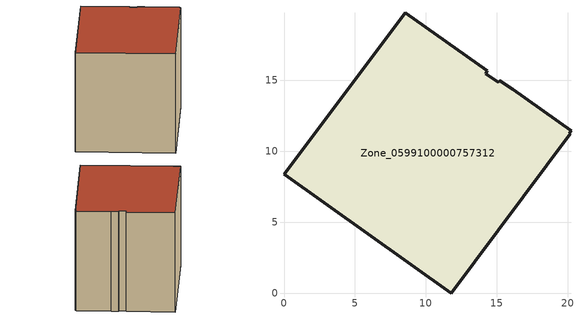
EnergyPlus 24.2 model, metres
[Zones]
Zone_0599100000757312
 floor ground (C_G): 15.21,14.95 16.11,14.38 20.23,11.45 20.11,11.27 20.18,11.22 11.78,0 0,8.39 8.56,19.74 14.32,15.65 14.24,15.47 15.12,14.85 z2.73
 wall outside (C_F): 16.11,14.38 15.21,14.95 15.12,14.85 14.24,15.47 14.32,15.65 8.56,19.74 0,8.39 11.78,0 20.18,11.22 20.11,11.27 20.23,11.45 16.11,14.38 z2.73:18.94
 roof outside (C_R): 14.24,15.47 14.32,15.65 8.56,19.74 0,8.39 11.78,0 20.18,11.22 20.11,11.27 20.23,11.45 16.11,14.38 15.21,14.95 15.12,14.85 z18.94
[BUILDING]
Pand.0599100000757312: North Axis=0; Terrain=City; Loads Convergence Tolerance Value=0.04; Temperature Convergence Tolerance Value=0.4; Solar Distribution=FullExterior; Maximum Number of Warmup Days=25; Minimum Number of Warmup Days=1
[Site:Location]
Rotterdam.The.Hague.AP_ZH_NLD Design_Conditions: Latitude=51.96; Longitude=4.45; Time Zone=1; Elevation=-4.5
[SITE:GROUNDTEMPERATURE:BUILDINGSURFACE]
18, 18, 18, 18, 18, 18, 18, 18, 18, 18, 18, 18
[MATERIAL] Thermal Absorptance=0.9; Solar Absorptance=0.7; Visible Absorptance=0.7
Name | Roughness | Thickness | Conductivity | Density | Specific Heat
G.TI.1946 | MediumSmooth | 0.15 | 1 | 540 | 1210
F.TI.1946 | Rough | 0.3 | 0.857143 | 1920 | 840
R.TI.1946 | MediumRough | 0.2 | 0.1 | 1500 | 1000
[CONSTRUCTION]
C_G: G.TI.1946
C_F: F.TI.1946
C_R: R.TI.1946
[ZONE]
Zone_0599100000757312: Type=1; Multiplier=1; Ceiling Height=Autocalculate; Volume=Autocalculate; Floor Area=autocalculate; Part of Total Floor Area=Yes
[ZONEINFILTRATION:DESIGNFLOWRATE]
Infil_Zone_0599100000757312: Zone or ZoneList or Space or SpaceList=Zone_0599100000757312; Schedule=AlwaysOn; Design Flow Rate Calculation Method=Flow/Area; Flow Rate per Floor Area=0.003; Constant Term Coefficient=1; Temperature Term Coefficient=0; Velocity Term Coefficient=0; Velocity Squared Term Coefficient=0
[HVACTEMPLATE:ZONE:IDEALLOADSAIRSYSTEM]
Zone_0599100000757312: Maximum Heating Supply Air Temperature=50; Minimum Cooling Supply Air Temperature=13; Maximum Heating Supply Air Humidity Ratio=0.0156; Minimum Cooling Supply Air Humidity Ratio=0.0077; Heating Limit=NoLimit; Cooling Limit=NoLimit; Dehumidification Control Type=ConstantSensibleHeatRatio; Cooling Sensible Heat Ratio=0.7; Dehumidification Setpoint=60; Humidification Control Type=None; Humidification Setpoint=30; Outdoor Air Method=None; Outdoor Air Flow Rate per Person=0.00944; Outdoor Air Flow Rate per Zone Floor Area=0; Outdoor Air Flow Rate per Zone=0; Demand Controlled Ventilation Type=None; Outdoor Air Economizer Type=NoEconomizer; Heat Recovery Type=None; Sensible Heat Recovery Effectiveness=0.7; Latent Heat Recovery Effectiveness=0.65
[ZONECONTROL:THERMOSTAT]
ThermostatControl_Zone_0599100000757312: Zone or ZoneList=Zone_0599100000757312; Control Type Schedule=DualSetpointControlType; Control 1=Thermostat_Zone_0599100000757312; Temperature Difference Between Cutout And Setpoint=0
[THERMOSTATSETPOINT:DUALSETPOINT]
Thermostat_Zone_0599100000757312: Heating Setpoint Temperature Schedule=HeatingSetpoint_Zone_0599100000757312; Cooling Setpoint Temperature Schedule=CoolingSetpoint_Zone_0599100000757312
[SCHEDULE:COMPACT]
HeatingSetpoint_Zone_0599100000757312: Through: 12/31, For: AllDays, Until: 24:00, 21
CoolingSetpoint_Zone_0599100000757312: Through: 12/31, For: AllDays, Until: 24:00, 24
DualSetpointControlType: Through: 12/31, For: AllDays, Until: 24:00, 4
AlwaysOn: Through: 12/31, For: AllDays, Until: 24:00, 1
